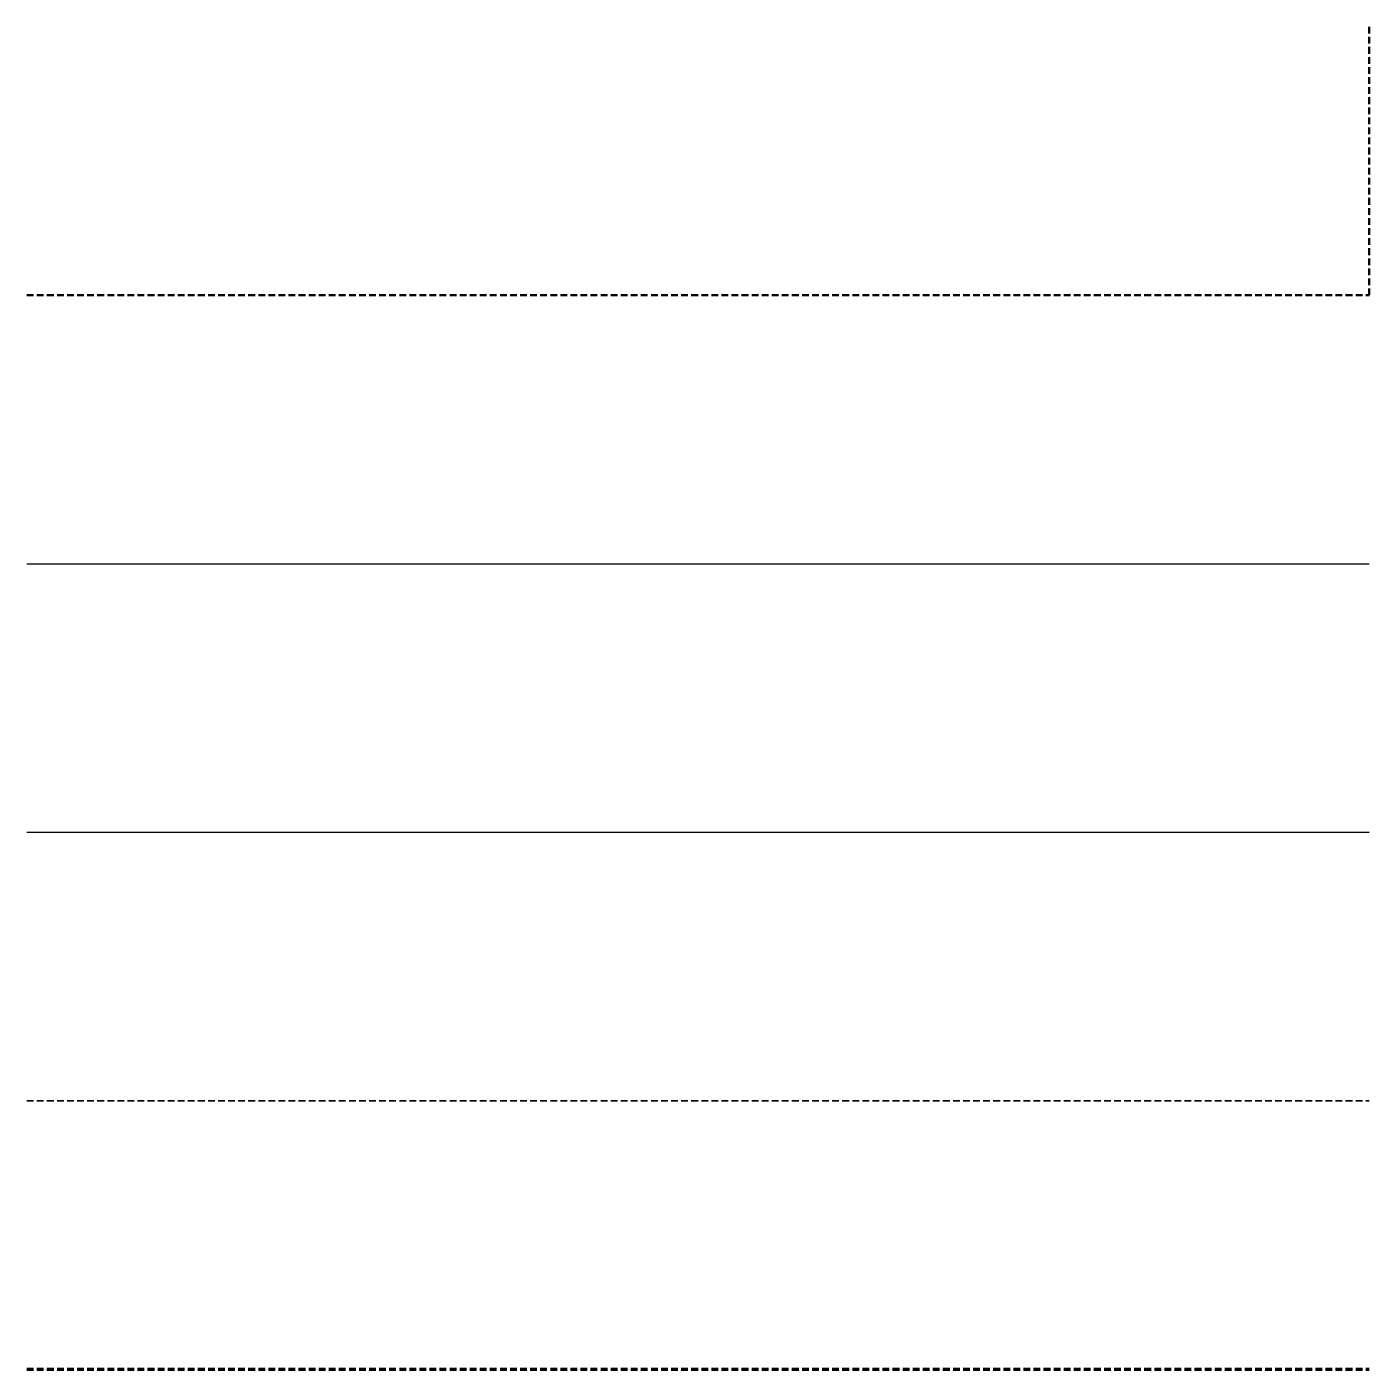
# Model space of a CAD drawing. Header units: metres. Extents: x 0 to 50, y 0 to 50.
import ezdxf

# ---------------------------------------------------------------- set-up
doc = ezdxf.new("R2010")
doc.units = ezdxf.units.M
doc.linetypes.add('HIDDEN', pattern=[0.375, 0.25, -0.125])
doc.layers.add('HEAVY', color=1, linetype='HIDDEN', lineweight=100)
doc.layers.add('PIPES', color=4, linetype='GAS')
doc.linetypes.add('GAS', pattern='A,0.5,-0.2,["GAS",Standard,S=0.1,R=0,X=-0.1,Y=-0.05],-0.25', length=0.95)

msp = doc.modelspace()

# ---------------------------------------------------------------- linework, layer by layer
at = {"layer": 'GHOST'}
msp.add_line((0, 30), (50, 30), dxfattribs=at)
at = {"layer": 'HEAVY', "lineweight": 35}
msp.add_line((0, 10), (50, 10), dxfattribs=at)
at = {"layer": 'HEAVY'}
msp.add_line((0, 0), (50, 0), dxfattribs=at)
at = {"layer": 'HEAVY', "linetype": 'HIDDEN', "lineweight": 50}
msp.add_lwpolyline([(0, 40), (50, 40), (50, 50)], dxfattribs=at)
at = {"layer": 'PIPES', "ltscale": 2}
msp.add_line((0, 20), (50, 20), dxfattribs=at)

doc.saveas('drawing.dxf')
